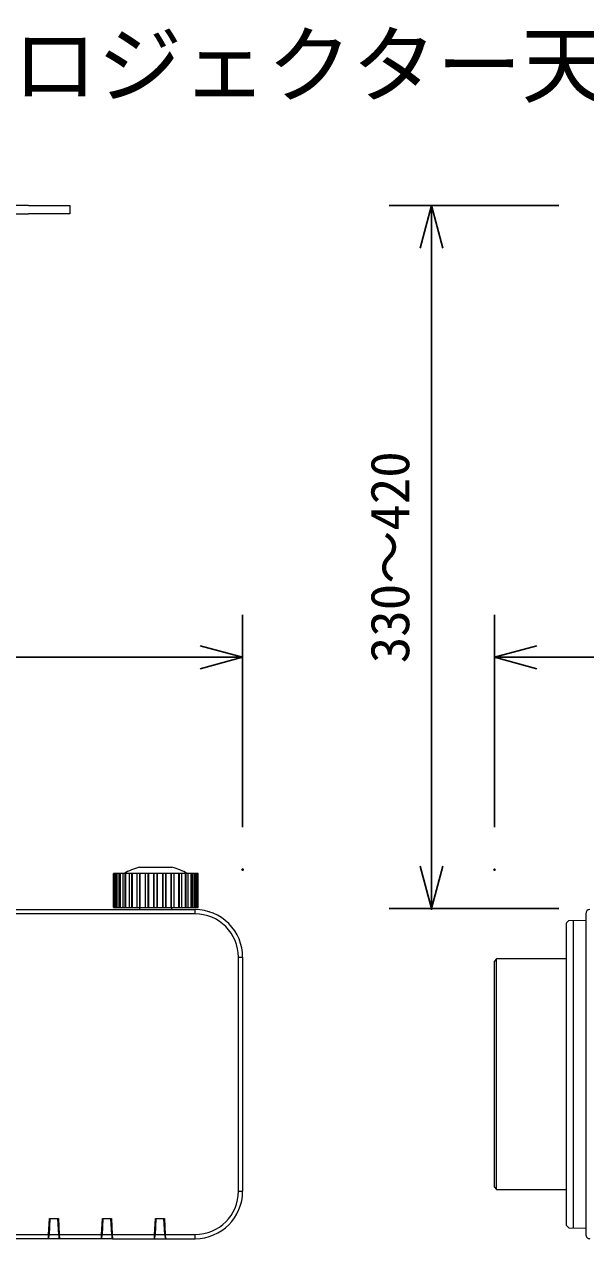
# Model space of a CAD drawing. Units: millimetres, scale not verified. Extents: x -63 to 62, y -57 to 57.
# Drawn here: x -11 to 15.4, y -0.5 to 56.7 of the extents above; entities that cross this region are included whole.
import ezdxf
from ezdxf.enums import TextEntityAlignment as Align

# ---------------------------------------------------------------- set-up
doc = ezdxf.new("R2010")
doc.units = ezdxf.units.MM
doc.header["$LTSCALE"] = 0.125
doc.header["$PDMODE"] = 32
doc.header["$PDSIZE"] = 0.0625
for name, color, linetype in [('0-0_0', 7, 'Continuous'), ('0-2_MOJI1', 7, 'Continuous'), ('0-4_DEFPOINTS', 7, 'Continuous'), ('0-6_SUNPO', 7, 'Continuous')]:
    doc.layers.add(name, color=color, linetype=linetype)
doc.layers.add('0-5_GAIKEI', color=7, linetype='Continuous', lineweight=18)
doc.layers.add('0-7_S1', color=1, linetype='Continuous', lineweight=18)
doc.styles.add('ＭＳ ゴシック', font='')
doc.styles.get('ＭＳ ゴシック').set_extended_font_data('MS Gothic')

# ---------------------------------------------------------------- blocks, each defined once
blk = doc.blocks.new('_OPEN30')
at = {"layer": '0-0_0'}
blk.add_line((0, 0), (-1, 0), dxfattribs=at)
blk.add_lwpolyline([(-1, 0.26795), (0, 0), (-1, -0.26795)], dxfattribs=at)
blk = doc.blocks.new('D8')
at = {"layer": '0-4_DEFPOINTS'}
for p in [(54.4969, 26.4472), (7.8809, 16.4457), (54.4969, 16.4457)]:
    blk.add_point(p, dxfattribs=at)
at = {"layer": '0-6_SUNPO'}
for p, q in [((7.8809, 18.4457), (7.8809, 28.4472)), ((54.4969, 18.4457), (54.4969, 28.4472)), ((9.8809, 26.4472), (52.4969, 26.4472))]:
    blk.add_line(p, q, dxfattribs=at)
at = {"layer": '0-6_SUNPO', "xscale": 2, "yscale": 2, "rotation": 180}
blk.add_blockref('_OPEN30', (7.8809, 26.4472), dxfattribs=at)
at = {"layer": '0-6_SUNPO', "xscale": 2, "yscale": 2}
blk.add_blockref('_OPEN30', (54.4969, 26.4472), dxfattribs=at)
at = {"layer": '0-6_SUNPO', "style": 'ＭＳ ゴシック'}
blk.add_text('466', height=1.833, dxfattribs=at).set_placement((29.3139, 26.9472), align=Align.BOTTOM_LEFT)
blk = doc.blocks.new('D7')
at = {"layer": '0-4_DEFPOINTS'}
for p in [(12.91, 47.7252), (4.91, 14.6128), (12.91, 14.6128)]:
    blk.add_point(p, dxfattribs=at)
at = {"layer": '0-6_SUNPO'}
for p, q in [((10.91, 47.7252), (2.91, 47.7252)), ((4.91, 45.7252), (4.91, 16.6128)), ((10.91, 14.6128), (2.91, 14.6128))]:
    blk.add_line(p, q, dxfattribs=at)
at = {"layer": '0-6_SUNPO', "xscale": 2, "yscale": 2}
for p, rotation in [((4.91, 47.7252), 90), ((4.91, 14.6128), 270)]:
    blk.add_blockref('_OPEN30', p, dxfattribs=dict(at, rotation=rotation))
at = {"layer": '0-6_SUNPO', "style": 'ＭＳ ゴシック'}
blk.add_text('330～420', height=1.833, rotation=90, dxfattribs=at).set_placement((4.41, 26.169), align=Align.BOTTOM_LEFT)
blk = doc.blocks.new('D6')
at = {"layer": '0-4_DEFPOINTS'}
for p in [(-53.7937, 26.4472), (-53.7937, 16.4472), (-3.9937, 16.4472)]:
    blk.add_point(p, dxfattribs=at)
at = {"layer": '0-6_SUNPO'}
for p, q in [((-53.7937, 18.4472), (-53.7937, 28.4472)), ((-3.9937, 18.4472), (-3.9937, 28.4472)), ((-5.9937, 26.4472), (-51.7937, 26.4472))]:
    blk.add_line(p, q, dxfattribs=at)
at = {"layer": '0-6_SUNPO', "xscale": 2, "yscale": 2, "rotation": 180}
blk.add_blockref('_OPEN30', (-53.7937, 26.4472), dxfattribs=at)
at = {"layer": '0-6_SUNPO', "xscale": 2, "yscale": 2}
blk.add_blockref('_OPEN30', (-3.9937, 26.4472), dxfattribs=at)
at = {"layer": '0-6_SUNPO', "style": 'ＭＳ ゴシック'}
blk.add_text('498', height=1.833, dxfattribs=at).set_placement((-30.7687, 26.9472), align=Align.BOTTOM_LEFT)

msp = doc.modelspace()

# ---------------------------------------------------------------- linework, layer by layer
at = {"layer": '0-5_GAIKEI'}
for p, q in [((-6.809, 16.7476), (-6.8236, 16.7476)), ((-6.8236, 15.1476), (-6.8236, 16.7476)), ((-6.7809, 16.7476), (-6.809, 16.7476)), ((-6.751, 16.7476), (-6.7809, 16.7476)), ((-6.7079, 16.7476), (-6.751, 16.7476)), ((-6.6788, 16.7476), (-6.7079, 16.7476)), ((-6.5943, 16.7476), (-6.6788, 16.7476)), ((-6.5246, 16.7476), (-6.5943, 16.7476)), ((-6.4958, 16.7476), (-6.5246, 16.7476)), ((-6.3605, 16.7476), (-6.4958, 16.7476)), ((-6.2672, 16.7476), (-6.3605, 16.7476)), ((-6.24, 16.7476), (-6.2672, 16.7476)), ((-6.0597, 16.7476), (-6.24, 16.7476)), ((-5.9469, 16.7476), (-6.0597, 16.7476)), ((-5.9225, 16.7476), (-5.9469, 16.7476)), ((-5.7052, 16.7476), (-5.9225, 16.7476)), ((-5.5778, 16.7476), (-5.7051, 16.7476)), ((-5.5966, 17.0476), (-4.0604, 17.0476)), ((-5.5572, 16.7476), (-5.5778, 16.7476)), ((-5.3168, 16.7476), (-5.5572, 16.7476)), ((-5.3122, 16.7476), (-5.3168, 16.7476)), ((-5.1759, 16.7476), (-5.3122, 16.7476)), ((-5.16, 16.7476), (-5.1759, 16.7476)), ((-4.9087, 16.7476), (-5.16, 16.7476)), ((-4.8982, 16.7476), (-4.9087, 16.7476)), ((-4.7588, 16.7476), (-4.8982, 16.7476)), ((-4.7483, 16.7476), (-4.7588, 16.7476)), ((-4.497, 16.7476), (-4.7483, 16.7476)), ((-4.4811, 16.7476), (-4.497, 16.7476)), ((-4.3447, 16.7476), (-4.4811, 16.7476)), ((-4.3401, 16.7476), (-4.3447, 16.7476)), ((-4.0998, 16.7476), (-4.3401, 16.7476)), ((-4.0792, 16.7476), (-4.0998, 16.7476)), ((-3.9518, 16.7476), (-4.0792, 16.7476)), ((-3.7345, 16.7476), (-3.9518, 16.7476)), ((-3.71, 16.7476), (-3.7345, 16.7476)), ((-3.5972, 16.7476), (-3.71, 16.7476)), ((-3.5972, 16.7476), (-3.5972, 16.7476)), ((-3.417, 16.7476), (-3.5972, 16.7476)), ((-3.3898, 16.7476), (-3.417, 16.7476)), ((-3.2964, 16.7476), (-3.3897, 16.7476)), ((-3.2965, 16.7476), (-3.2964, 16.7476)), ((-3.1611, 16.7476), (-3.2964, 16.7476)), ((-3.1324, 16.7476), (-3.1611, 16.7476)), ((-3.0626, 16.7476), (-3.1323, 16.7476)), ((-2.9782, 16.7476), (-3.0626, 16.7476)), ((-2.9491, 16.7476), (-2.9782, 16.7476)), ((-2.906, 16.7476), (-2.9491, 16.7476)), ((-2.8761, 16.7476), (-2.906, 16.7476)), ((-2.8479, 16.7476), (-2.8761, 16.7476)), ((-2.8334, 16.7476), (-2.8479, 16.7476)), ((-2.8334, 15.1476), (-2.8334, 16.7476)), ((-48.2885, 15.0476), (-2.9685, 15.0476)), ((-6.8236, 15.1476), (-6.809, 15.1476)), ((-6.809, 15.1476), (-6.7809, 15.1476)), ((-6.7809, 15.1476), (-6.751, 15.1476)), ((-6.751, 15.1476), (-6.7079, 15.1476)), ((-6.7079, 15.1476), (-6.6788, 15.1476)), ((-6.6788, 15.1476), (-6.5943, 15.1476)), ((-6.5943, 15.1476), (-6.5246, 15.1476)), ((-6.5246, 15.1476), (-6.4958, 15.1476)), ((-6.4958, 15.1476), (-6.3605, 15.1476)), ((-6.3605, 15.1476), (-6.2672, 15.1476)), ((-6.2672, 15.1476), (-6.24, 15.1476)), ((-6.24, 15.1476), (-6.0598, 15.1476)), ((-6.0597, 15.1476), (-5.9469, 15.1476)), ((-5.9469, 15.1476), (-5.9225, 15.1476)), ((-5.9225, 15.1476), (-5.7052, 15.1476)), ((-5.7051, 15.1476), (-5.5778, 15.1476)), ((-5.5966, 15.1476), (-5.5966, 15.0476)), ((-5.5778, 15.1476), (-5.5572, 15.1476)), ((-5.5572, 15.1476), (-5.3168, 15.1476)), ((-5.3168, 15.1476), (-5.3122, 15.1476)), ((-5.3122, 15.1476), (-5.1759, 15.1476)), ((-5.1759, 15.1476), (-5.16, 15.1476)), ((-5.16, 15.1476), (-4.9087, 15.1476)), ((-4.9087, 15.1476), (-4.8982, 15.1476)), ((-4.8982, 15.1476), (-4.7588, 15.1476)), ((-4.7588, 15.1476), (-4.7483, 15.1476)), ((-4.7483, 15.1476), (-4.497, 15.1476)), ((-4.497, 15.1476), (-4.4811, 15.1476)), ((-4.4811, 15.1476), (-4.3447, 15.1476)), ((-4.3447, 15.1476), (-4.3401, 15.1476)), ((-4.3401, 15.1476), (-4.0998, 15.1476)), ((-4.0998, 15.1476), (-4.0792, 15.1476)), ((-4.0792, 15.1476), (-3.9518, 15.1476)), ((-4.0604, 15.0476), (-4.0604, 15.1476)), ((-3.9518, 15.1476), (-3.7345, 15.1476)), ((-3.7345, 15.1476), (-3.71, 15.1476)), ((-3.71, 15.1476), (-3.5972, 15.1476)), ((-3.5972, 15.1476), (-3.417, 15.1476)), ((-3.417, 15.1476), (-3.3898, 15.1476)), ((-3.3897, 15.1476), (-3.2964, 15.1476)), ((-3.2964, 15.1476), (-3.1611, 15.1476)), ((-3.1611, 15.1476), (-3.1324, 15.1476)), ((-3.1323, 15.1476), (-3.0626, 15.1476)), ((-3.0626, 15.1476), (-2.9782, 15.1476)), ((-2.9782, 15.1476), (-2.9491, 15.1476)), ((-2.9491, 15.1476), (-2.906, 15.1476)), ((-2.906, 15.1476), (-2.8761, 15.1476)), ((-2.8761, 15.1476), (-2.8479, 15.1476)), ((-2.8479, 15.1476), (-2.8334, 15.1476)), ((14.5461, 14.4301), (14.6456, 14.5314)), ((14.5461, 7.9192), (14.5461, 14.4301)), ((14.6456, 14.5314), (15.4461, 14.5458)), ((-0.7721, 13.2476), (-0.7752, 13.2476)), ((-0.7285, 12.8076), (-0.7285, 1.7876)), ((11.2461, 12.7243), (11.1461, 12.6243)), ((11.1461, 1.9708), (11.1461, 12.6243)), ((14.5461, 12.7243), (11.2461, 12.7243)), ((14.5461, 0.165), (14.5461, 7.9192)), ((11.1461, 1.9708), (11.2461, 1.8708)), ((11.2461, 1.8708), (14.5461, 1.8708)), ((14.6456, 0.0638), (14.5461, 0.165)), ((14.6456, 0.0638), (15.4461, 0.0493)), ((-9.3889, -0.4524), (-9.8674, -0.4524)), ((-7.3857, -0.4024), (-7.3683, -0.4024)), ((-6.8889, -0.4524), (-7.3674, -0.4524)), ((-6.8687, -0.4524), (-6.8889, -0.4524)), ((-6.8687, -0.4524), (-2.9685, -0.4524))]:
    msp.add_line(p, q, dxfattribs=at)
at = {"layer": '0-5_GAIKEI', "color": 1}
for p, q in [((-6.809, 15.1476), (-6.809, 16.7476)), ((-6.7809, 15.1476), (-6.7809, 16.7476)), ((-6.751, 15.1476), (-6.751, 16.7476)), ((-6.7079, 15.1476), (-6.7079, 16.7476)), ((-6.6788, 15.1476), (-6.6788, 16.7476)), ((-6.5943, 15.1476), (-6.5943, 16.7476)), ((-6.5246, 15.1476), (-6.5246, 16.7476)), ((-6.4958, 15.1476), (-6.4958, 16.7476)), ((-6.3605, 15.1476), (-6.3605, 16.7476)), ((-6.2672, 15.1476), (-6.2672, 16.7476)), ((-6.24, 15.1476), (-6.24, 16.7476)), ((-6.0597, 15.1476), (-6.0597, 16.7476)), ((-5.9469, 15.1476), (-5.9469, 16.7476)), ((-5.9225, 15.1476), (-5.9225, 16.7476)), ((-5.7051, 15.1476), (-5.7051, 16.7476)), ((-5.5778, 15.1476), (-5.5778, 16.7476)), ((-5.5572, 15.1476), (-5.5572, 16.7476)), ((-5.3168, 15.1476), (-5.3168, 16.7476)), ((-5.3122, 15.1476), (-5.3122, 16.7476)), ((-5.1759, 15.1476), (-5.1759, 16.7476)), ((-5.16, 15.1476), (-5.16, 16.7476)), ((-4.9087, 15.1476), (-4.9087, 16.7476)), ((-4.8982, 15.1476), (-4.8982, 16.7476)), ((-4.7588, 15.1476), (-4.7588, 16.7476)), ((-4.7483, 15.1476), (-4.7483, 16.7476)), ((-4.497, 15.1476), (-4.497, 16.7476)), ((-4.4811, 15.1476), (-4.4811, 16.7476)), ((-4.3447, 15.1476), (-4.3447, 16.7476)), ((-4.3401, 15.1476), (-4.3401, 16.7476)), ((-4.0998, 15.1476), (-4.0998, 16.7476)), ((-4.0792, 15.1476), (-4.0792, 16.7476)), ((-3.9518, 15.1476), (-3.9518, 16.7476)), ((-3.7345, 15.1476), (-3.7345, 16.7476)), ((-3.71, 15.1476), (-3.71, 16.7476)), ((-3.5972, 15.1476), (-3.5972, 16.7476)), ((-3.417, 15.1476), (-3.417, 16.7476)), ((-3.3898, 15.1476), (-3.3898, 16.7476)), ((-3.2964, 15.1476), (-3.2964, 16.7476)), ((-3.1611, 15.1476), (-3.1611, 16.7476)), ((-3.1324, 15.1476), (-3.1324, 16.7476)), ((-3.0626, 15.1476), (-3.0626, 16.7476)), ((-2.9782, 15.1476), (-2.9782, 16.7476)), ((-2.9491, 15.1476), (-2.9491, 16.7476)), ((-2.906, 15.1476), (-2.906, 16.7476)), ((-2.8761, 15.1476), (-2.8761, 16.7476)), ((-2.8479, 15.1476), (-2.8479, 16.7476)), ((-2.9685, 14.8476), (-2.9685, 15.0476)), ((-2.9685, 14.8476), (-48.2885, 14.8476)), ((14.8461, 14.535), (14.8461, 0.0601)), ((-0.9285, 12.8076), (-0.7285, 12.8076)), ((-0.9285, 1.7876), (-0.9285, 12.8076)), ((11.2461, 4.7226), (11.2461, 12.7243)), ((11.2461, 1.8708), (11.2461, 4.7226)), ((-0.9285, 1.7876), (-0.7285, 1.7876)), ((-9.8181, 0.4876), (-9.8569, -0.2524)), ((-9.839, 0.4876), (-9.8181, 0.4876)), ((-9.8385, 0.4976), (-9.4185, 0.4976)), ((-9.4381, 0.4876), (-9.8181, 0.4876)), ((-9.3994, -0.2524), (-9.4381, 0.4876)), ((-9.4381, 0.4876), (-9.418, 0.4876)), ((-7.3181, 0.4876), (-7.3569, -0.2524)), ((-7.339, 0.4876), (-7.3181, 0.4876)), ((-7.3385, 0.4976), (-6.9185, 0.4976)), ((-6.9381, 0.4876), (-7.3181, 0.4876)), ((-6.8993, -0.2524), (-6.9381, 0.4876)), ((-6.9381, 0.4876), (-6.918, 0.4876)), ((-4.8181, 0.4876), (-4.8569, -0.2524)), ((-4.839, 0.4876), (-4.8181, 0.4876)), ((-4.8385, 0.4976), (-4.4185, 0.4976)), ((-4.4381, 0.4876), (-4.8181, 0.4876)), ((-4.4381, 0.4876), (-4.4385, 0.4976)), ((-4.418, 0.4876), (-4.4381, 0.4876)), ((-4.3994, -0.2524), (-4.4381, 0.4876)), ((-11.8792, -0.2524), (-9.8778, -0.2524)), ((-9.8674, -0.4524), (-9.8726, -0.1537)), ((-9.8674, -0.4524), (-9.8569, -0.2524)), ((-9.8569, -0.2524), (-9.3993, -0.2524)), ((-9.3994, -0.2524), (-9.3889, -0.4524)), ((-9.3838, -0.1636), (-9.3889, -0.4524)), ((-9.3765, -0.3024), (-9.3863, -0.3024)), ((-9.3792, -0.2524), (-7.3778, -0.2524)), ((-7.3674, -0.4524), (-7.3726, -0.1537)), ((-7.3674, -0.4524), (-7.3569, -0.2524)), ((-7.3569, -0.2524), (-6.8993, -0.2524)), ((-6.8993, -0.2524), (-6.8889, -0.4524)), ((-6.8838, -0.1636), (-6.8889, -0.4524)), ((-6.8765, -0.3024), (-6.8863, -0.3024)), ((-6.8792, -0.2524), (-4.8778, -0.2524)), ((-4.8674, -0.4524), (-4.8726, -0.1537)), ((-4.8674, -0.4524), (-4.8569, -0.2524)), ((-4.8569, -0.2524), (-4.3993, -0.2524)), ((-4.3993, -0.2524), (-4.3889, -0.4524)), ((-4.3838, -0.1636), (-4.3889, -0.4524)), ((-4.388, -0.4024), (-4.3713, -0.4024)), ((-4.3792, -0.2524), (-2.9685, -0.2524)), ((-2.9685, -0.4524), (-2.9685, -0.2524))]:
    msp.add_line(p, q, dxfattribs=at)
at = {"layer": '0-5_GAIKEI'}
for points in [[(15.4461, 14.8476), (15.4461, 12.8076), (15.4461, 1.7876), (15.4461, -0.2524)], [(-9.8674, -0.4524), (-9.8883, -0.4524), (-11.8687, -0.4524), (-11.8889, -0.4524)], [(-7.3674, -0.4524), (-7.3883, -0.4524), (-9.3687, -0.4524), (-9.3889, -0.4524)]]:
    msp.add_lwpolyline(points, dxfattribs=at)
at = {"layer": '0-5_GAIKEI', "color": 1}
for points in [[(-9.8883, -0.4524), (-9.8778, -0.2524), (-9.8385, 0.4976)], [(-9.4185, 0.4976), (-9.3792, -0.2524), (-9.3687, -0.4524)], [(-7.3883, -0.4524), (-7.3778, -0.2524), (-7.3385, 0.4976)], [(-6.9185, 0.4976), (-6.8792, -0.2524), (-6.8687, -0.4524)], [(-4.8883, -0.4524), (-4.8778, -0.2524), (-4.8385, 0.4976)], [(-4.4185, 0.4976), (-4.3792, -0.2524), (-4.3687, -0.4524)]]:
    msp.add_lwpolyline(points, dxfattribs=at)
at = {"layer": '0-5_GAIKEI'}
for centre, radius, start, end in [((-4.8285, 14.1476), 3, 104.83512, 119.92645), ((-4.8285, 14.1476), 3, 60.0735, 75.16483), ((-2.9685, 12.8076), 2.24, 359.99996, 90), ((-2.3611, 14.7026), 0.25, 72.22949, 77.07368), ((15.6461, 14.8476), 0.2, 90.00002, 180), ((-2.9685, 1.7876), 2.24, 269.99998, 359.99996), ((-1.0242, 1.1699), 0.2, 342.37704, 357.35395), ((15.6461, -0.2524), 0.2, 180, 270.00004)]:
    msp.add_arc(centre, radius, start, end, dxfattribs=at)
at = {"layer": '0-5_GAIKEI', "color": 1}
for centre, start, end in [((-2.9685, 12.8076), 359.99996, 90), ((-2.9685, 1.7876), 269.99998, 359.99996)]:
    msp.add_arc(centre, 2.04, start, end, dxfattribs=at)
at = {"layer": '0-7_S1'}
for p, q in [((-10.8253, 48.2101), (-40.4317, 48.2101)), ((-10.8253, 48.2101), (-8.8776, 48.2101)), ((-40.4317, 47.8206), (-10.8253, 47.8206))]:
    msp.add_line(p, q, dxfattribs=at)
msp.add_lwpolyline([(-8.8776, 48.2101), (-8.8776, 47.8206), (-10.8253, 47.8206)], dxfattribs=at)

# ---------------------------------------------------------------- block references
at = {"layer": '0-6_SUNPO'}
for name in ['D7', 'D6', 'D8']:
    msp.add_blockref(name, (3.2652, 0.4849), dxfattribs=at)

# ---------------------------------------------------------------- texts
at = {"layer": '0-2_MOJI1', "style": 'ＭＳ ゴシック'}
msp.add_text('ＤＬＰ方式プロジェクター天吊り金具付', height=2.933, dxfattribs=at).set_placement((-35.5848, 52.4949), align=Align.BOTTOM_LEFT)

doc.saveas('drawing.dxf')
